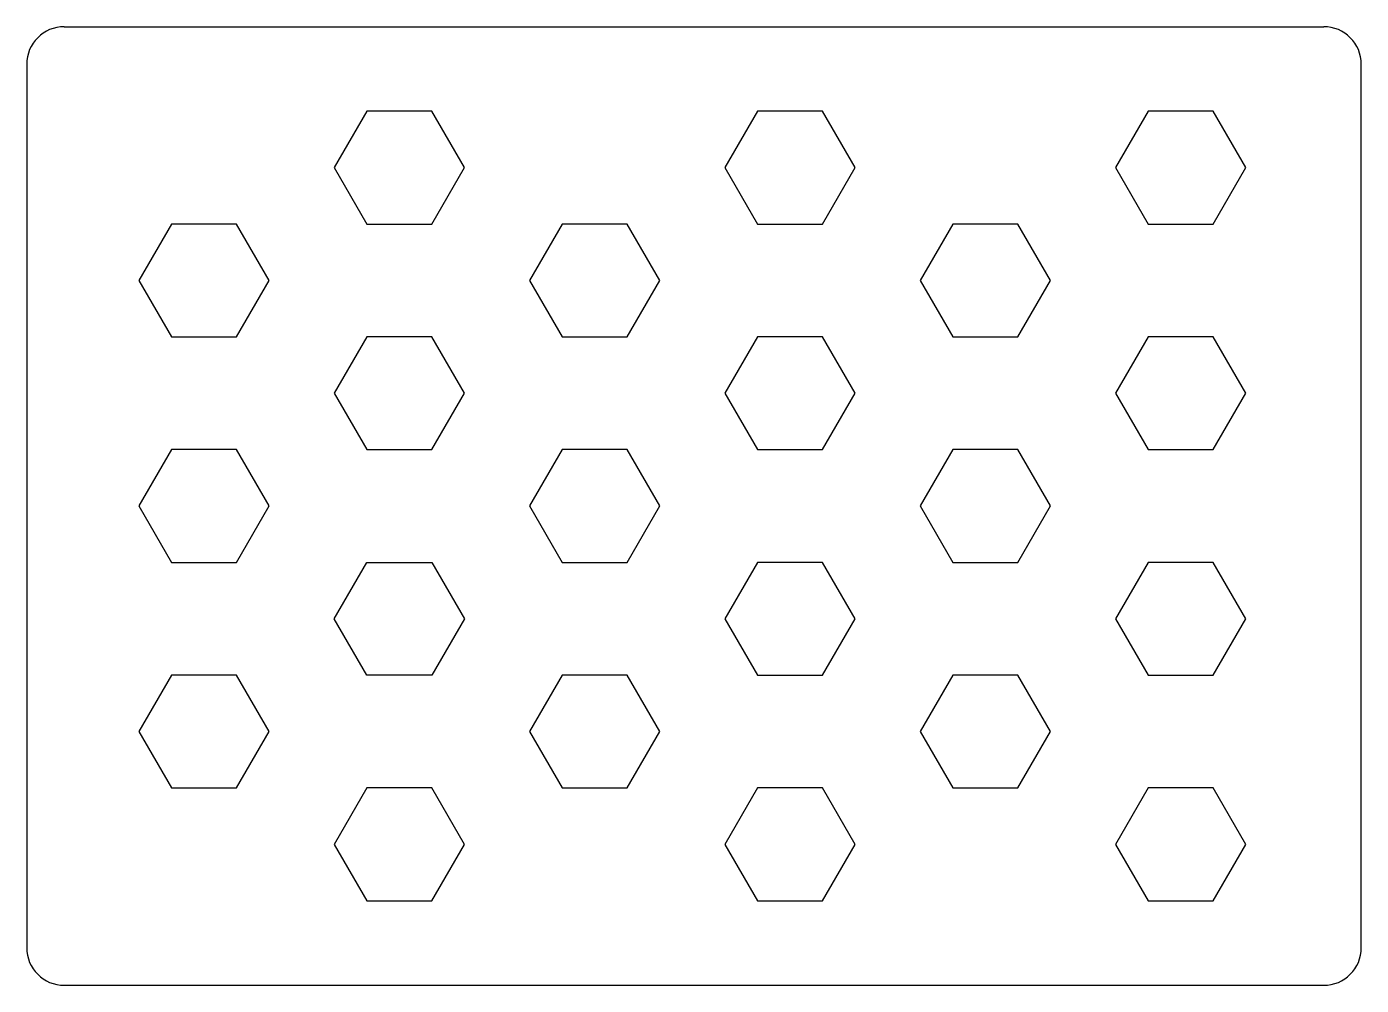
# Model space of a CAD drawing. Header units: millimetres. Extents: x 0 to 355, y 0 to 255.
import ezdxf

# ---------------------------------------------------------------- set-up
doc = ezdxf.new("R2010")
doc.units = ezdxf.units.MM
doc.layers.add('Sketch', color=7, linetype='CONTINUOUS')

msp = doc.modelspace()

# ---------------------------------------------------------------- linework, layer by layer
at = {"layer": 'Sketch'}
for p, q in [((10, 255), (345, 255)), ((0, 245), (0, 10)), ((355, 10), (355, 245)), ((90.44, 232.5), (81.78, 217.5)), ((107.76, 232.5), (90.44, 232.5)), ((116.42, 217.5), (107.76, 232.5)), ((194.37, 232.5), (185.71, 217.5)), ((211.69, 232.5), (194.37, 232.5)), ((220.35, 217.5), (211.69, 232.5)), ((298.29, 232.5), (289.63, 217.5)), ((315.61, 232.5), (298.29, 232.5)), ((324.27, 217.5), (315.61, 232.5)), ((81.78, 217.5), (90.44, 202.5)), ((107.76, 202.5), (116.42, 217.5)), ((185.71, 217.5), (194.37, 202.5)), ((211.69, 202.5), (220.35, 217.5)), ((289.63, 217.5), (298.29, 202.5)), ((315.61, 202.5), (324.27, 217.5)), ((38.48, 202.5), (29.82, 187.5)), ((55.8, 202.5), (38.48, 202.5)), ((64.46, 187.5), (55.8, 202.5)), ((90.44, 202.5), (107.76, 202.5)), ((142.4, 202.5), (133.74, 187.5)), ((159.72, 202.5), (142.4, 202.5)), ((168.38, 187.5), (159.72, 202.5)), ((194.37, 202.5), (211.69, 202.5)), ((246.33, 202.5), (237.67, 187.5)), ((263.65, 202.5), (246.33, 202.5)), ((272.31, 187.5), (263.65, 202.5)), ((298.29, 202.5), (315.61, 202.5)), ((29.82, 187.5), (38.48, 172.5)), ((55.8, 172.5), (64.46, 187.5)), ((133.74, 187.5), (142.4, 172.5)), ((159.72, 172.5), (168.38, 187.5)), ((237.67, 187.5), (246.33, 172.5)), ((263.65, 172.5), (272.31, 187.5)), ((38.48, 172.5), (55.8, 172.5)), ((90.44, 172.5), (81.78, 157.5)), ((107.76, 172.5), (90.44, 172.5)), ((116.42, 157.5), (107.76, 172.5)), ((142.4, 172.5), (159.72, 172.5)), ((194.37, 172.5), (185.71, 157.5)), ((211.69, 172.5), (194.37, 172.5)), ((220.35, 157.5), (211.69, 172.5)), ((246.33, 172.5), (263.65, 172.5)), ((298.29, 172.5), (289.63, 157.5)), ((315.61, 172.5), (298.29, 172.5)), ((324.27, 157.5), (315.61, 172.5)), ((81.78, 157.5), (90.44, 142.5)), ((107.76, 142.5), (116.42, 157.5)), ((185.71, 157.5), (194.37, 142.5)), ((211.69, 142.5), (220.35, 157.5)), ((289.63, 157.5), (298.29, 142.5)), ((315.61, 142.5), (324.27, 157.5)), ((38.48, 142.5), (29.82, 127.5)), ((55.8, 142.5), (38.48, 142.5)), ((64.46, 127.5), (55.8, 142.5)), ((90.44, 142.5), (107.76, 142.5)), ((142.4, 142.5), (133.74, 127.5)), ((159.72, 142.5), (142.4, 142.5)), ((168.38, 127.5), (159.72, 142.5)), ((194.37, 142.5), (211.69, 142.5)), ((246.33, 142.5), (237.67, 127.5)), ((263.65, 142.5), (246.33, 142.5)), ((272.31, 127.5), (263.65, 142.5)), ((298.29, 142.5), (315.61, 142.5)), ((29.82, 127.5), (38.48, 112.5)), ((55.8, 112.5), (64.46, 127.5)), ((133.74, 127.5), (142.4, 112.5)), ((159.72, 112.5), (168.38, 127.5)), ((237.67, 127.5), (246.33, 112.5)), ((263.65, 112.5), (272.31, 127.5)), ((38.48, 112.5), (55.8, 112.5)), ((81.78, 97.5), (90.44, 112.5)), ((90.44, 112.5), (107.76, 112.5)), ((107.76, 112.5), (116.42, 97.5)), ((142.4, 112.5), (159.72, 112.5)), ((194.37, 112.5), (185.71, 97.5)), ((211.69, 112.5), (194.37, 112.5)), ((220.35, 97.5), (211.69, 112.5)), ((246.33, 112.5), (263.65, 112.5)), ((298.29, 112.5), (289.63, 97.5)), ((315.61, 112.5), (298.29, 112.5)), ((324.27, 97.5), (315.61, 112.5)), ((90.44, 82.5), (81.78, 97.5)), ((116.42, 97.5), (107.76, 82.5)), ((185.71, 97.5), (194.37, 82.5)), ((211.69, 82.5), (220.35, 97.5)), ((289.63, 97.5), (298.29, 82.5)), ((315.61, 82.5), (324.27, 97.5)), ((38.48, 82.5), (29.82, 67.5)), ((55.8, 82.5), (38.48, 82.5)), ((64.46, 67.5), (55.8, 82.5)), ((107.76, 82.5), (90.44, 82.5)), ((142.4, 82.5), (133.74, 67.5)), ((159.72, 82.5), (142.4, 82.5)), ((168.38, 67.5), (159.72, 82.5)), ((194.37, 82.5), (211.69, 82.5)), ((246.33, 82.5), (237.67, 67.5)), ((263.65, 82.5), (246.33, 82.5)), ((272.31, 67.5), (263.65, 82.5)), ((298.29, 82.5), (315.61, 82.5)), ((29.82, 67.5), (38.48, 52.5)), ((55.8, 52.5), (64.46, 67.5)), ((133.74, 67.5), (142.4, 52.5)), ((159.72, 52.5), (168.38, 67.5)), ((237.67, 67.5), (246.33, 52.5)), ((263.65, 52.5), (272.31, 67.5)), ((38.48, 52.5), (55.8, 52.5)), ((90.44, 52.5), (81.78, 37.5)), ((107.76, 52.5), (90.44, 52.5)), ((116.42, 37.5), (107.76, 52.5)), ((142.4, 52.5), (159.72, 52.5)), ((194.37, 52.5), (185.71, 37.5)), ((211.69, 52.5), (194.37, 52.5)), ((220.35, 37.5), (211.69, 52.5)), ((246.33, 52.5), (263.65, 52.5)), ((298.29, 52.5), (289.63, 37.5)), ((315.61, 52.5), (298.29, 52.5)), ((324.27, 37.5), (315.61, 52.5)), ((81.78, 37.5), (90.44, 22.5)), ((107.76, 22.5), (116.42, 37.5)), ((185.71, 37.5), (194.37, 22.5)), ((211.69, 22.5), (220.35, 37.5)), ((289.63, 37.5), (298.29, 22.5)), ((315.61, 22.5), (324.27, 37.5)), ((90.44, 22.5), (107.76, 22.5)), ((194.37, 22.5), (211.69, 22.5)), ((298.29, 22.5), (315.61, 22.5)), ((10, 0), (345, 0))]:
    msp.add_line(p, q, dxfattribs=at)
for centre, start, end in [((10, 245), 90, 180), ((345, 245), 0, 90), ((10, 10), 180, -90), ((345, 10), -90, 0)]:
    msp.add_arc(centre, 10, start, end, dxfattribs=at)

doc.saveas('drawing.dxf')
